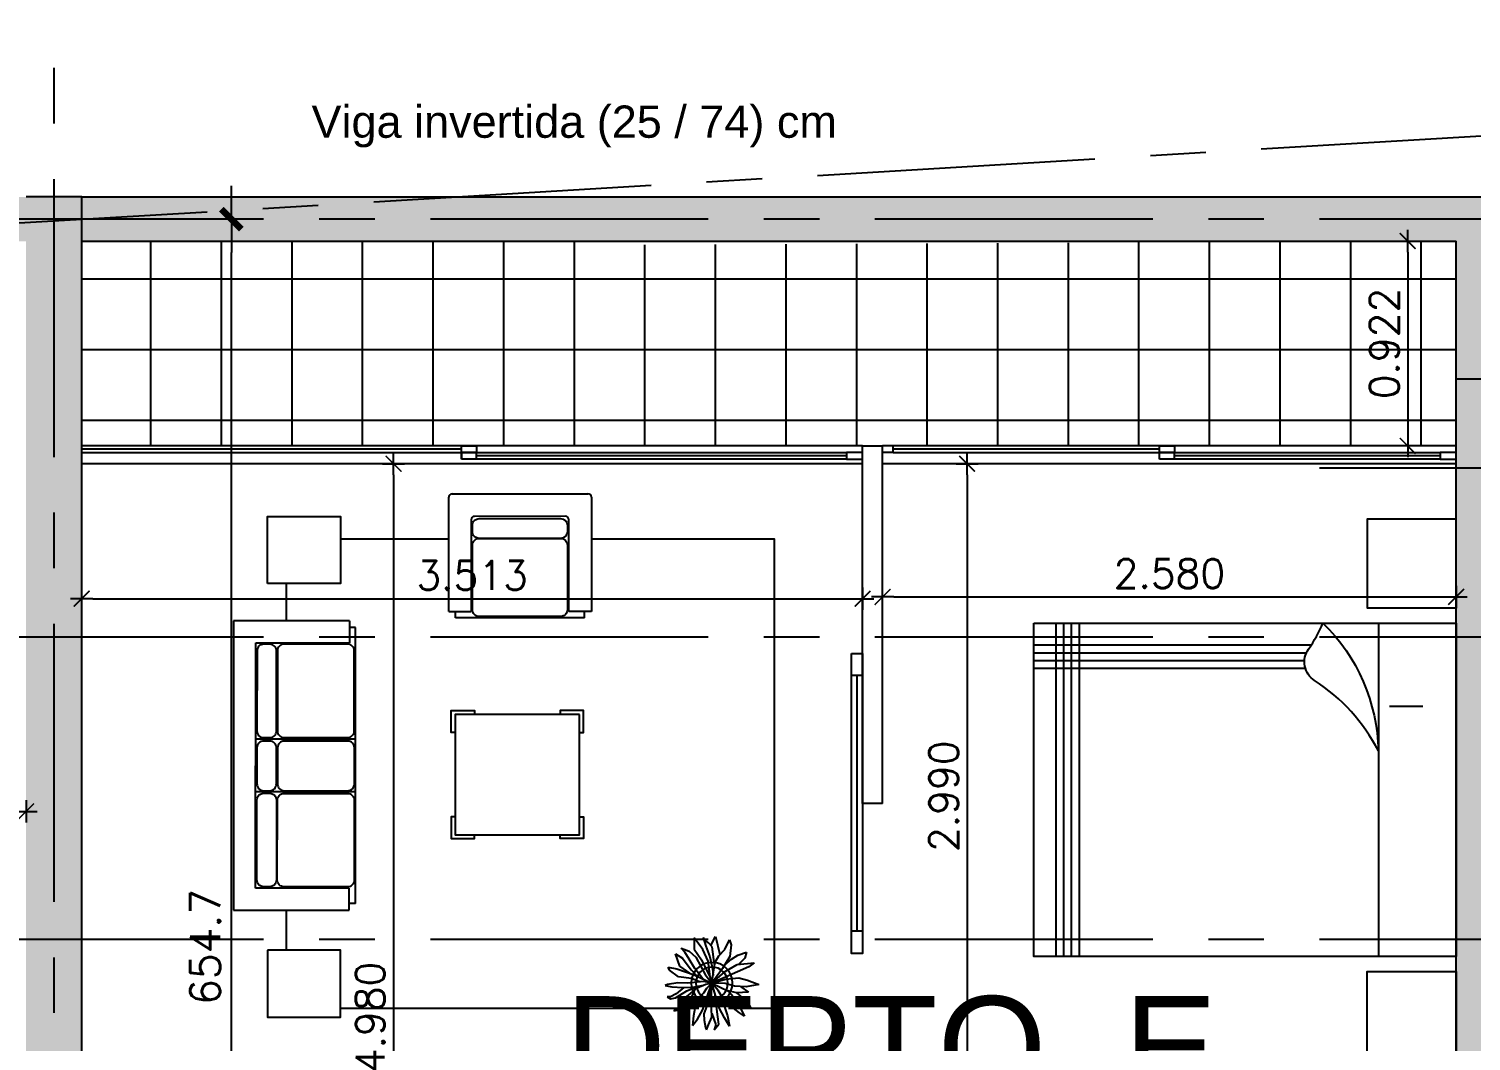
# Model space of a CAD drawing. Header units: millimetres. Extents: x 0 to 223, y -18 to 76.
# Drawn here: x 139.1 to 145.59, y 40.35 to 44.91 of the extents above; entities that cross this region are included whole.
import ezdxf

# ---------------------------------------------------------------- set-up
doc = ezdxf.new("R2010")
doc.units = ezdxf.units.MM
doc.linetypes.add('CENTER', pattern=[2, 1.25, -0.25, 0.25, -0.25])
for name, color, linetype in [('01', 1, 'Continuous'), ('04', 4, 'Continuous'), ('06', 6, 'Continuous'), ('Capa1', 8, 'Continuous'), ('COTAS', 1, 'Continuous'), ('COTAS1', 2, 'Continuous'), ('EJES', 1, 'CENTER'), ('GRIS', 9, 'Continuous'), ('MUROS_EST', 5, 'Continuous'), ('PISOS', 8, 'Continuous'), ('VIGAS_1', 2, 'Continuous')]:
    doc.layers.add(name, color=color, linetype=linetype)
doc.styles.add('Arial', font='arial.ttf')
doc.styles.add('INTERARQ', font='ROMANS.SHX')
doc.styles.add('ROMANS', font='romans.shx', dxfattribs={"height": 16.875})
doc.styles.get("Standard").update_dxf_attribs({"font": 'arial.ttf'})
doc.dimstyles.new('ESCALA_1-50', dxfattribs={"dimtxt": 0.13, "dimasz": 0.05, "dimexe": 0.18, "dimexo": 0.0625, "dimgap": 0.04, "dimtad": 1, "dimdec": 3, "dimzin": 0, "dimdsep": 46, "dimtxsty": 'INTERARQ', "dimblk": 'DIMTICK', "dimcen": 0.09, "dimse1": 1, "dimse2": 1, "dimclrd": 1, "dimclre": 1, "dimclrt": 2, "dimadec": 0, "dimazin": 0, "dimtfac": 4.5, "dimtdec": 3, "dimtofl": 0, "dimtmove": 2, "dimatfit": 3, "dimldrblk": 'DIMTICK', "dimfxl": 1, "dimtolj": 1, "dimtzin": 0, "dimarcsym": 0})
pattern_1 = [(0, (0, 0), (0, 6.985), [5.08, -1.905]), (90, (0, 0), (-6.985, 4e-16), [5.08, -1.905])]

# ---------------------------------------------------------------- blocks, each defined once
blk = doc.blocks.new('CAMA-GR')
blk.add_line((0.35, 0.75), (0.35, -0.75))
at = {"color": 9}
for p, q in [((1.695, -0.75), (1.695, 0.75)), ((1.73, -0.75), (1.73, 0.75)), ((1.765, -0.75), (1.765, 0.75)), ((1.8, -0.75), (1.8, 0.75)), ((0.6523, 0.65), (1.9, 0.65)), ((0.674, 0.615), (1.9, 0.615)), ((0.6775, 0.545), (1.9, 0.545)), ((0.6821, 0.58), (1.9, 0.58))]:
    blk.add_line(p, q, dxfattribs=at)
for points in [[(0, 1.2178), (0.4, 1.2178), (0.4, 0.8178), (0, 0.8178)], [(1.9, 0.75), (0, 0.75), (0, -0.75), (1.9, -0.75)], [(0, -1.2178), (0.4, -1.2178), (0.4, -0.8178), (0, -0.8178)]]:
    blk.add_lwpolyline(points, close=True)
blk.add_lwpolyline([(0.599, 0.75, 0.196142), (0.35, 0.175, -0.130879), (0.6366, 0.4914, 0.426673), (0.6638, 0.6332, -0.055293)], format="xyb", close=True)
blk = doc.blocks.new('kkk')
at = {"color": 8}
for p, q in [((1260.8806, 67.1649), (1260.8845, 67.1748)), ((1260.8845, 67.1748), (1260.8906, 67.1459)), ((1260.7491, 67.1294), (1260.7675, 67.0997)), ((1260.8014, 67.1121), (1260.7491, 67.1294)), ((1260.8327, 67.0683), (1260.8014, 67.1121)), ((1260.806, 67.1615), (1260.8129, 67.1245)), ((1260.8198, 67.1558), (1260.806, 67.1615)), ((1260.8129, 67.1245), (1260.8391, 67.0503)), ((1260.8483, 67.1179), (1260.8198, 67.1558)), ((1260.8545, 67.061), (1260.8483, 67.1179)), ((1260.8737, 67.1195), (1260.8806, 67.1649)), ((1260.8752, 67.0783), (1260.8737, 67.1195)), ((1260.8906, 67.1459), (1260.8937, 67.0989)), ((1260.8936, 67.0948), (1260.9206, 67.1278)), ((1260.9376, 67.1294), (1260.9083, 67.0816)), ((1260.9206, 67.1278), (1260.9337, 67.1517)), ((1260.9329, 67.1657), (1260.9422, 67.1517)), ((1260.9337, 67.1517), (1260.9329, 67.1657)), ((1260.9422, 67.1517), (1260.9376, 67.1294)), ((1260.9776, 67.1038), (1260.993, 67.1368)), ((1260.993, 67.1368), (1260.9837, 67.0857)), ((1260.6806, 67.0494), (1260.7291, 67.0503)), ((1260.7306, 67.0132), (1260.6806, 67.0494)), ((1260.7244, 67.1063), (1260.7383, 67.0717)), ((1260.7414, 67.0907), (1260.7244, 67.1063)), ((1260.7291, 67.0503), (1260.7752, 67.0189)), ((1260.7383, 67.0717), (1260.7637, 67.0428)), ((1260.7714, 67.0717), (1260.7414, 67.0907)), ((1260.7675, 67.0997), (1260.8175, 67.0626)), ((1260.8121, 67.047), (1260.7714, 67.0717)), ((1260.8563, 67.013), (1260.8121, 67.047)), ((1260.8175, 67.0626), (1260.8437, 67.0387)), ((1260.8391, 67.0503), (1260.8744, 66.974)), ((1260.8696, 67.0272), (1260.8545, 67.061)), ((1260.8676, 67.0082), (1260.8752, 67.0783)), ((1260.8799, 67.0008), (1260.8999, 67.0478)), ((1260.8922, 67.0544), (1260.8838, 67.01)), ((1260.9083, 67.0816), (1260.888, 67.0333)), ((1260.8937, 67.0989), (1260.8922, 67.0544)), ((1260.8999, 67.0478), (1260.9437, 67.0659)), ((1260.9053, 67.0503), (1260.9468, 67.0997)), ((1260.9468, 67.0997), (1260.9376, 67.0626)), ((1260.9522, 67.0511), (1260.9399, 67.0354)), ((1260.9437, 67.0659), (1260.9776, 67.1038)), ((1260.9837, 67.0857), (1260.9522, 67.0511)), ((1260.9676, 67.0445), (1261.0145, 67.0527)), ((1261.0145, 67.0527), (1261.0561, 67.0577)), ((1261.0561, 67.0577), (1261.0284, 67.0354)), ((1260.6791, 67.0115), (1260.7168, 67.0008)), ((1260.689, 67.0057), (1260.6791, 67.0115)), ((1260.7021, 66.9884), (1260.689, 67.0057)), ((1260.7191, 66.9736), (1260.7021, 66.9884)), ((1260.7168, 67.0008), (1260.7614, 66.9835)), ((1260.7806, 66.9901), (1260.7306, 67.0132)), ((1260.7614, 66.9835), (1260.8137, 66.972)), ((1260.7637, 67.0428), (1260.8037, 67.0214)), ((1260.7752, 67.0189), (1260.8563, 66.9787)), ((1260.8475, 66.981), (1260.7806, 66.9901)), ((1260.8037, 67.0214), (1260.8383, 67.0024)), ((1260.8383, 67.0024), (1260.8744, 66.974)), ((1260.8744, 66.974), (1260.8676, 67.0082)), ((1260.8744, 66.974), (1260.8799, 67.0008)), ((1260.9414, 66.9967), (1260.8744, 66.974)), ((1260.8744, 66.974), (1260.9722, 66.9959)), ((1260.8968, 66.9959), (1260.8744, 66.974)), ((1260.916, 67.0091), (1260.8968, 66.9959)), ((1260.9399, 67.0354), (1260.916, 67.0091)), ((1260.9299, 67.0244), (1260.9676, 67.0445)), ((1260.9645, 67.0049), (1260.9414, 66.9967)), ((1260.9907, 67.014), (1260.9645, 67.0049)), ((1260.9722, 66.9959), (1261.006, 67.0082)), ((1261.0284, 67.0354), (1260.9907, 67.014)), ((1261.006, 67.0082), (1261.033, 67.0066)), ((1261.0537, 66.9884), (1261.0207, 66.9744)), ((1261.033, 67.0066), (1261.0645, 67.0016)), ((1261.0745, 66.9967), (1261.0537, 66.9884)), ((1261.0645, 67.0016), (1261.0745, 66.9967)), ((1260.714, 66.9781), (1260.6752, 66.9588)), ((1260.6752, 66.9588), (1260.7514, 66.9406)), ((1260.7945, 66.9629), (1260.7191, 66.9736)), ((1260.7583, 66.9447), (1260.7306, 66.9192)), ((1260.7845, 66.9604), (1260.7583, 66.9447)), ((1260.7606, 66.8978), (1260.8121, 66.9291)), ((1260.8283, 66.967), (1260.7845, 66.9604)), ((1260.8121, 66.9291), (1260.8744, 66.974)), ((1260.8137, 66.972), (1260.8416, 66.9688)), ((1260.8744, 66.974), (1260.8245, 66.9175)), ((1260.8268, 66.864), (1260.8744, 66.974)), ((1260.8744, 66.974), (1260.8283, 66.967)), ((1260.8744, 66.974), (1260.8475, 66.981)), ((1260.8744, 66.974), (1260.8575, 66.9159)), ((1260.9353, 66.9761), (1260.8744, 66.974)), ((1260.9807, 66.9423), (1260.8744, 66.974)), ((1260.9068, 66.9472), (1260.8744, 66.974)), ((1260.8744, 66.974), (1260.9091, 66.9027)), ((1260.8768, 66.9175), (1260.8744, 66.974)), ((1260.9391, 66.9266), (1260.9068, 66.9472)), ((1261.0091, 66.9497), (1260.9148, 66.962)), ((1260.9171, 66.9406), (1260.9768, 66.92)), ((1260.983, 66.9752), (1260.9353, 66.9761)), ((1260.9714, 66.8945), (1260.9391, 66.9266)), ((1261.023, 66.9208), (1260.9807, 66.9423)), ((1261.0207, 66.9744), (1260.983, 66.9752)), ((1261.0045, 66.9748), (1261.053, 66.9579)), ((1261.0507, 66.9439), (1261.0091, 66.9497)), ((1261.0745, 66.9637), (1261.0507, 66.9439)), ((1261.053, 66.9579), (1261.0745, 66.9637)), ((1260.7306, 66.9192), (1260.689, 66.8986)), ((1260.689, 66.8986), (1260.7106, 66.892)), ((1260.7106, 66.892), (1260.7606, 66.8978)), ((1260.7545, 66.8623), (1260.7421, 66.8252)), ((1260.7714, 66.8903), (1260.7545, 66.8623)), ((1260.7971, 66.9199), (1260.7714, 66.8903)), ((1260.7952, 66.8664), (1260.7875, 66.7931)), ((1260.8245, 66.9175), (1260.7952, 66.8664)), ((1260.8045, 66.8153), (1260.8268, 66.864)), ((1260.8575, 66.9159), (1260.8522, 66.859)), ((1260.8883, 66.8771), (1260.8768, 66.9175)), ((1260.8899, 66.8269), (1260.8883, 66.8771)), ((1260.9168, 66.8681), (1260.9076, 66.9043)), ((1260.9091, 66.9027), (1260.9453, 66.8722)), ((1260.9129, 66.817), (1260.916, 66.8681)), ((1260.916, 66.8681), (1260.956, 66.8203)), ((1260.9453, 66.8722), (1260.9776, 66.8549)), ((1260.9714, 66.8277), (1260.9545, 66.8673)), ((1261.0022, 66.8565), (1260.9714, 66.8945)), ((1260.9768, 66.92), (1261.0153, 66.9068)), ((1261.0153, 66.9068), (1261.0591, 66.8986)), ((1261.0591, 66.8986), (1261.023, 66.9208)), ((1260.7421, 66.8252), (1260.7675, 66.8326)), ((1260.7675, 66.8326), (1260.7937, 66.859)), ((1260.7875, 66.7931), (1260.8045, 66.8153)), ((1260.8522, 66.859), (1260.8614, 66.8211)), ((1260.8614, 66.8211), (1260.8799, 66.7733)), ((1260.8799, 66.7733), (1260.8899, 66.8269)), ((1260.8899, 66.85), (1260.9129, 66.817)), ((1260.956, 66.8203), (1260.9814, 66.8071)), ((1260.9814, 66.8071), (1260.9714, 66.8277)), ((1260.9776, 66.8549), (1261.016, 66.8351)), ((1261.016, 66.8351), (1261.0022, 66.8565))]:
    blk.add_line(p, q, dxfattribs=at)
for radius in [0.0887, 0.0687]:
    blk.add_circle((1260.8744, 66.974), radius, dxfattribs=at)
blk = doc.blocks.new('TICK1')
at = {"color": 2}
for points in [[(0, 0), (-1, 0)], [(0, 0), (1, 0)]]:
    blk.add_lwpolyline(points, dxfattribs=at)
at = {"color": 2, "const_width": 0.2}
blk.add_lwpolyline([(-0.3, -0.3), (0.3, 0.3)], dxfattribs=at)
blk = doc.blocks.new('DIMTICK')
at = {"color": 1}
for p, q in [((-1, 0), (1, 0)), ((0, 1), (0, -1))]:
    blk.add_line(p, q, dxfattribs=at)
at = {"color": 3, "const_width": 0.141}
blk.add_lwpolyline([(0.71, 0.71), (-0.71, -0.71)], dxfattribs=at)
blk = doc.blocks.new('*D257')
at = {"layer": '01', "color": 1, "lineweight": -2, "transparency": 16777216}
blk.add_line((145.3021, 43.9019), (145.3021, 43.0804), dxfattribs=at)
at = {"layer": 'Defpoints', "color": 0, "transparency": 16777216}
for p in [(145.52, 43.9519), (145.3021, 43.0304), (145.52, 43.0304)]:
    blk.add_point(p, dxfattribs=at)
at = {"layer": '01', "color": 1, "lineweight": -2, "transparency": 16777216, "xscale": 0.05, "yscale": 0.05, "zscale": 0.05}
for p, rotation in [((145.3021, 43.9519), 90), ((145.3021, 43.0304), 270)]:
    blk.add_blockref('DIMTICK', p, dxfattribs=dict(at, rotation=rotation))
at = {"layer": '01', "color": 2, "transparency": 16777216, "insert": (145.1971, 43.4911), "char_height": 0.13, "attachment_point": 5, "rotation": 90, "style": 'INTERARQ'}
blk.add_mtext('\\A1;0.922', dxfattribs=at)
blk = doc.blocks.new('*D236')
at = {"layer": '01', "color": 1, "lineweight": -2, "transparency": 16777216}
blk.add_line((136.1944, 41.387), (139.0369, 41.387), dxfattribs=at)
at = {"layer": 'Defpoints', "color": 0, "transparency": 16777216}
for p in [(139.0869, 41.387), (136.1444, 41.1459), (139.0869, 41.1459)]:
    blk.add_point(p, dxfattribs=at)
at = {"layer": '01', "color": 1, "lineweight": -2, "transparency": 16777216, "xscale": 0.05, "yscale": 0.05, "zscale": 0.05, "rotation": 180}
blk.add_blockref('DIMTICK', (136.1444, 41.387), dxfattribs=at)
at = {"layer": '01', "color": 1, "lineweight": -2, "transparency": 16777216, "xscale": 0.05, "yscale": 0.05, "zscale": 0.05}
blk.add_blockref('DIMTICK', (139.0869, 41.387), dxfattribs=at)
at = {"layer": '01', "color": 2, "transparency": 16777216, "insert": (137.6156, 41.492), "char_height": 0.13, "attachment_point": 5, "style": 'INTERARQ'}
blk.add_mtext('\\A1;2.943', dxfattribs=at)
blk = doc.blocks.new('*D300')
at = {"layer": '01', "color": 1, "lineweight": -2, "transparency": 16777216}
blk.add_line((139.3869, 42.3432), (142.8, 42.3432), dxfattribs=at)
at = {"layer": 'Defpoints', "color": 0, "transparency": 16777216}
for p in [(139.3369, 42.9505), (142.85, 42.9504), (142.85, 42.3432)]:
    blk.add_point(p, dxfattribs=at)
at = {"layer": '01', "color": 1, "lineweight": -2, "transparency": 16777216, "xscale": 0.05, "yscale": 0.05, "zscale": 0.05, "rotation": 180}
blk.add_blockref('DIMTICK', (139.3369, 42.3432), dxfattribs=at)
at = {"layer": '01', "color": 1, "lineweight": -2, "transparency": 16777216, "xscale": 0.05, "yscale": 0.05, "zscale": 0.05}
blk.add_blockref('DIMTICK', (142.85, 42.3432), dxfattribs=at)
at = {"layer": '01', "color": 2, "transparency": 16777216, "insert": (141.0935, 42.4482), "char_height": 0.13, "attachment_point": 5, "style": 'INTERARQ'}
blk.add_mtext('\\A1;3.513', dxfattribs=at)
blk = doc.blocks.new('*D237')
at = {"layer": '01', "color": 1, "lineweight": -2, "transparency": 16777216}
blk.add_line((142.99, 42.3514), (145.47, 42.3514), dxfattribs=at)
at = {"layer": 'Defpoints', "color": 0, "transparency": 16777216}
for p in [(142.94, 42.5094), (145.52, 42.5094), (145.52, 42.3514)]:
    blk.add_point(p, dxfattribs=at)
at = {"layer": '01', "color": 1, "lineweight": -2, "transparency": 16777216, "xscale": 0.05, "yscale": 0.05, "zscale": 0.05, "rotation": 180}
blk.add_blockref('DIMTICK', (142.94, 42.3514), dxfattribs=at)
at = {"layer": '01', "color": 1, "lineweight": -2, "transparency": 16777216, "xscale": 0.05, "yscale": 0.05, "zscale": 0.05}
blk.add_blockref('DIMTICK', (145.52, 42.3514), dxfattribs=at)
at = {"layer": '01', "color": 2, "transparency": 16777216, "insert": (144.23, 42.4564), "char_height": 0.13, "attachment_point": 5, "style": 'INTERARQ'}
blk.add_mtext('\\A1;2.580', dxfattribs=at)
blk = doc.blocks.new('*D301')
at = {"layer": '01', "color": 1, "lineweight": -2, "transparency": 16777216}
blk.add_line((143.3201, 42.9005), (143.3201, 40.0104), dxfattribs=at)
at = {"layer": 'Defpoints', "color": 0, "transparency": 16777216}
for p in [(142.94, 42.9505), (142.94, 39.9604), (143.3201, 39.9604)]:
    blk.add_point(p, dxfattribs=at)
at = {"layer": '01', "color": 1, "lineweight": -2, "transparency": 16777216, "xscale": 0.05, "yscale": 0.05, "zscale": 0.05}
for p, rotation in [((143.3201, 42.9505), 90), ((143.3201, 39.9604), 270)]:
    blk.add_blockref('DIMTICK', p, dxfattribs=dict(at, rotation=rotation))
at = {"layer": '01', "color": 2, "transparency": 16777216, "insert": (143.2151, 41.4554), "char_height": 0.13, "attachment_point": 5, "rotation": 90, "style": 'INTERARQ'}
blk.add_mtext('\\A1;2.990', dxfattribs=at)
blk = doc.blocks.new('*D238')
at = {"layer": '01', "color": 1, "lineweight": -2, "transparency": 16777216}
blk.add_line((140.7397, 42.9004), (140.7397, 38.0204), dxfattribs=at)
at = {"layer": 'Defpoints', "color": 0, "transparency": 16777216}
for p in [(140.8875, 42.9504), (140.7397, 37.9704), (140.8895, 37.9704)]:
    blk.add_point(p, dxfattribs=at)
at = {"layer": '01', "color": 1, "lineweight": -2, "transparency": 16777216, "xscale": 0.05, "yscale": 0.05, "zscale": 0.05}
for p, rotation in [((140.7397, 42.9504), 90), ((140.7397, 37.9704), 270)]:
    blk.add_blockref('DIMTICK', p, dxfattribs=dict(at, rotation=rotation))
at = {"layer": '01', "color": 2, "transparency": 16777216, "insert": (140.6347, 40.4604), "char_height": 0.13, "attachment_point": 5, "rotation": 90, "style": 'INTERARQ'}
blk.add_mtext('\\A1;4.980', dxfattribs=at)

msp = doc.modelspace()

# ---------------------------------------------------------------- hatches: boundary and pattern name
at = {"layer": 'MUROS_EST', "transparency": 33554687}
h = msp.add_hatch(dxfattribs=at)
h.set_pattern_fill('ANGLE', color=256)
h.set_pattern_definition(pattern_1)
h.paths.add_polyline_path([(141.2093, 35.5255), (140.42, 35.5255), (140.42, 35.4005), (141.2093, 35.4005)])
h.paths.add_polyline_path([(140.0619, 35.4005), (139.9619, 35.4005), (139.9619, 35.2755), (140.0619, 35.2755)])
h.paths.add_polyline_path([(140.0619, 36.549), (139.9619, 36.549), (139.9619, 35.4005), (140.0619, 35.4005)])
h.paths.add_polyline_path([(141.2093, 35.5255), (141.2093, 35.4005), (145.77, 35.4005), (145.77, 36.3348), (145.62, 36.3348), (145.52, 36.3348), (145.52, 35.5255), (143.488, 35.5255)])
h.paths.add_polyline_path([(145.77, 35.4005), (141.2093, 35.4005), (141.2093, 35.2755), (145.77, 35.2755)])
h.paths.add_polyline_path([(145.77, 36.5905), (145.635, 36.5905), (145.635, 36.5905), (145.605, 36.5905), (145.52, 36.5905), (145.52, 36.3348), (145.62, 36.3348), (145.77, 36.3348)])
h.paths.add_polyline_path([(145.62, 40.8103), (145.52, 40.8103), (145.52, 39.2405), (145.605, 39.2405), (145.605, 39.2405), (145.62, 39.2405)])
h.paths.add_polyline_path([(145.77, 40.8103), (145.62, 40.8103), (145.62, 39.2405), (145.77, 39.2405)])
h.paths.add_polyline_path([(145.62, 42.1705), (145.52, 42.1705), (145.52, 40.8103), (145.62, 40.8103)])
h.paths.add_polyline_path([(145.77, 42.1705), (145.62, 42.1705), (145.62, 40.8103), (145.77, 40.8103)])
h.paths.add_polyline_path([(145.62, 42.9304), (145.52, 42.9304), (145.52, 42.1705), (145.62, 42.1705)])
h.paths.add_polyline_path([(145.77, 42.9304), (145.62, 42.9304), (145.62, 42.1705), (145.77, 42.1705)])
h.paths.add_polyline_path([(145.62, 43.3304), (145.52, 43.3304), (145.52, 42.9304), (145.62, 42.9304)])
h.paths.add_polyline_path([(145.77, 43.3304), (145.62, 43.3304), (145.62, 42.9304), (145.77, 42.9304)])
h.paths.add_polyline_path([(139.2119, 44.0428), (139.0869, 44.0354), (139.0869, 42.1705), (139.2119, 42.1705)])
h.paths.add_polyline_path([(139.3369, 44.0502), (139.2119, 44.0428), (139.2119, 42.1705), (139.3369, 42.1705)])
h.paths.add_polyline_path([(139.2119, 42.1705), (139.0869, 42.1705), (139.0869, 40.8103), (139.2119, 40.8103)])
h.paths.add_polyline_path([(139.3369, 42.1705), (139.2119, 42.1705), (139.2119, 40.8103), (139.3369, 40.8103)])
h.paths.add_polyline_path([(139.2119, 40.8103), (139.0869, 40.8103), (139.0869, 37.476), (138.8004, 36.8915), (138.8902, 36.8475), (139.2119, 37.5038)])
h.paths.add_polyline_path([(139.2119, 44.1504), (139.0869, 44.1504), (139.0869, 44.0504), (139.2119, 44.0504)])
h.paths.add_polyline_path([(139.3369, 44.1504), (139.2119, 44.1504), (139.2119, 44.0504), (139.3369, 44.0504)])
h.paths.add_polyline_path([(139.3369, 37.7588), (139.2119, 37.5038), (139.3233, 37.5038), (139.3369, 37.5316)])
h.paths.add_polyline_path([(134.5444, 44.1504), (133.1119, 44.1504), (133.1119, 44.0504), (134.5444, 44.0504)])
h.paths.add_polyline_path([(134.5444, 44.0504), (133.1119, 44.0504), (133.1119, 43.2359), (133.3619, 43.2359), (133.3619, 43.2768), (133.3619, 43.7268), (133.3619, 43.9504), (134.5444, 43.9504)])
h.paths.add_polyline_path([(133.3619, 43.2359), (133.1119, 43.2359), (133.1119, 42.1705), (133.3619, 42.1705)])
h.paths.add_polyline_path([(130.1532, 40.4005), (130.1532, 40.6865), (129.9507, 40.6865), (129.9507, 40.4005)], flags=9)
h.paths.add_polyline_path([(130.2456, 39.0206), (130.2456, 39.3003), (130.0431, 39.3003), (130.0431, 39.0206)], flags=9)
h.paths.add_polyline_path([(130.2456, 39.7174), (130.2456, 40.0034), (130.0431, 40.0034), (130.0431, 39.7174)], flags=9)
h.paths.add_polyline_path([(130.2456, 36.4828), (130.2456, 36.8781), (130.0431, 36.8781), (130.0431, 36.4828)], flags=9)
h.paths.add_polyline_path([(130.2456, 37.3756), (130.2456, 37.6553), (130.0431, 37.6553), (130.0431, 37.3756)], flags=9)
h.paths.add_polyline_path([(130.2456, 38.1527), (130.2456, 38.5481), (130.0431, 38.5481), (130.0431, 38.1527)], flags=9)
h.paths.add_polyline_path([(130.2456, 35.6474), (130.2456, 35.9335), (130.0431, 35.9335), (130.0431, 35.6474)], flags=9)
h = msp.add_hatch(dxfattribs=at)
h.set_pattern_fill('ANGLE', color=256)
h.set_pattern_definition(pattern_1)
h.paths.add_polyline_path([(133.3619, 43.9504), (134.5444, 43.9504), (134.5444, 44.0504), (133.1119, 44.0504), (133.1119, 43.2359), (133.3619, 43.2359), (133.3619, 43.2768), (133.3619, 43.7268)])
h.paths.add_polyline_path([(134.5444, 44.1504), (133.1119, 44.1504), (133.1119, 44.0504), (134.5444, 44.0504)])
h.paths.add_polyline_path([(133.3619, 43.2359), (133.1119, 43.2359), (133.1119, 42.1705), (133.3619, 42.1705)])
h.paths.add_polyline_path([(133.1119, 40.2504), (133.1119, 40.8103), (133.3619, 40.8103), (133.3619, 40.2504)])
h.paths.add_polyline_path([(139.2119, 44.0428), (139.0869, 44.0354), (139.0869, 42.1705), (139.2119, 42.1705)])
h.paths.add_polyline_path([(139.3369, 44.0502), (139.2119, 44.0428), (139.2119, 42.1705), (139.3369, 42.1705)])
h.paths.add_polyline_path([(139.3369, 44.1504), (139.2119, 44.1504), (139.2119, 44.0504), (139.3369, 44.0504)])
h.paths.add_polyline_path([(139.2119, 44.1504), (139.0869, 44.1504), (139.0869, 44.0504), (139.2119, 44.0504)])
h.paths.add_polyline_path([(139.3369, 42.1705), (139.2119, 42.1705), (139.2119, 40.8103), (139.3369, 40.8103)])
h.paths.add_polyline_path([(139.2119, 42.1705), (139.0869, 42.1705), (139.0869, 40.8103), (139.2119, 40.8103)])
h.paths.add_polyline_path([(145.77, 35.4005), (141.2093, 35.4005), (141.2093, 35.2755), (145.77, 35.2755)])
h.paths.add_polyline_path([(141.2093, 35.4005), (140.42, 35.4005), (140.42, 35.0805), (140.52, 35.0805), (140.52, 35.2755), (141.2093, 35.2755)])
h.paths.add_polyline_path([(140.42, 35.4005), (140.0619, 35.4005), (140.0619, 35.2755), (140.32, 35.2755), (140.32, 35.0805), (140.42, 35.0805)])
h.paths.add_polyline_path([(140.0619, 35.4005), (139.9619, 35.4005), (139.9619, 35.2755), (140.0619, 35.2755)])
h.paths.add_polyline_path([(140.0619, 36.549), (139.9619, 36.549), (139.9619, 35.4005), (140.0619, 35.4005)])
h.paths.add_polyline_path([(140.1619, 36.549), (140.0619, 36.549), (140.0619, 35.4005), (140.42, 35.4005), (140.42, 35.5255), (140.1619, 35.5255)])
h.paths.add_polyline_path([(141.2093, 35.5255), (140.42, 35.5255), (140.42, 35.4005), (141.2093, 35.4005)])
h.paths.add_polyline_path([(145.77, 36.3348), (145.62, 36.3348), (145.52, 36.3348), (145.52, 35.5255), (143.488, 35.5255), (141.2093, 35.5255), (141.2093, 35.4005), (145.77, 35.4005)])
h.paths.add_polyline_path([(145.77, 36.5905), (145.635, 36.5905), (145.635, 36.5905), (145.605, 36.5905), (145.52, 36.5905), (145.52, 36.3348), (145.62, 36.3348), (145.77, 36.3348)])
h.paths.add_polyline_path([(142.1969, 31.6305), (140.42, 31.6305), (140.42, 31.5305), (142.0969, 31.5305), (142.0969, 30.9722), (142.1969, 30.9722)])
h.paths.add_polyline_path([(142.1969, 31.7305), (140.42, 31.7305), (140.42, 31.6305), (142.1969, 31.6305)])
h.paths.add_polyline_path([(140.42, 31.6305), (140.0619, 31.6305), (140.0619, 31.5305), (140.42, 31.5305)])
h.paths.add_polyline_path([(140.42, 31.7305), (140.0619, 31.7305), (140.0619, 31.6305), (140.42, 31.6305)])
h.paths.add_polyline_path([(140.0619, 31.7305), (139.9619, 31.7305), (139.9619, 31.6305), (140.0619, 31.6305)])
h.paths.add_polyline_path([(140.0619, 31.6305), (139.9619, 31.6305), (139.9619, 31.5305), (140.0619, 31.5305)])
h.paths.add_polyline_path([(142.2969, 31.6305), (142.1969, 31.6305), (142.1969, 30.9722), (142.2969, 30.9722)])
h.paths.add_polyline_path([(142.2969, 31.7305), (142.1969, 31.7305), (142.1969, 31.6305), (142.2969, 31.6305)])
h.paths.add_polyline_path([(142.1969, 30.9722), (142.0969, 30.9722), (142.0969, 29.8805), (142.1969, 29.8805)])
h.paths.add_polyline_path([(142.2969, 30.9722), (142.1969, 30.9722), (142.1969, 29.8805), (142.2969, 29.8805)])
h.paths.add_polyline_path([(145.72, 25.1305), (145.32, 25.1305), (145.32, 25.0305), (145.52, 25.0305), (145.52, 24.6805), (145.72, 24.6805)])
h.paths.add_polyline_path([(145.72, 25.2305), (145.42, 25.2305), (145.32, 25.2305), (145.32, 25.1305), (145.72, 25.1305)])
h.paths.add_polyline_path([(145.32, 25.2305), (142.1969, 25.2305), (142.1969, 25.1305), (145.32, 25.1305)])
h.paths.add_polyline_path([(145.32, 25.1305), (142.1969, 25.1305), (142.1969, 25.0305), (145.32, 25.0305)])
h.paths.add_polyline_path([(142.1969, 25.1305), (140.7676, 25.1305), (140.7676, 25.0305), (142.1969, 25.0305)])
h.paths.add_polyline_path([(142.1969, 25.2305), (140.7676, 25.2305), (140.7676, 25.1305), (142.1969, 25.1305)])
h.paths.add_polyline_path([(140.7676, 25.2305), (140.42, 25.2305), (140.42, 25.1305), (140.7676, 25.1305)])
h.paths.add_polyline_path([(140.7676, 25.1305), (140.42, 25.1305), (140.42, 25.0305), (140.7676, 25.0305)])
h.paths.add_polyline_path([(140.42, 25.1305), (140.0619, 25.1305), (140.0619, 24.6805), (140.1619, 24.6805), (140.1619, 25.0305), (140.42, 25.0305)])
h.paths.add_polyline_path([(140.42, 25.2305), (140.0619, 25.2305), (140.0619, 25.1305), (140.42, 25.1305)])
h.paths.add_polyline_path([(140.0619, 25.2305), (139.9619, 25.2305), (139.9619, 25.1305), (140.0619, 25.1305)])
h.paths.add_polyline_path([(140.0619, 25.1305), (139.9619, 25.1305), (139.9619, 24.6805), (140.0619, 24.6805)])
h.paths.add_polyline_path([(140.0619, 24.6805), (139.9619, 24.6805), (139.9619, 24.3305), (140.0619, 24.3305)])
h.paths.add_polyline_path([(140.1619, 24.6805), (140.0619, 24.6805), (140.0619, 24.3305), (140.1619, 24.3305)])
h = msp.add_hatch(dxfattribs=at)
h.set_pattern_fill('ANGLE', color=256)
h.set_pattern_definition(pattern_1)
h.paths.add_polyline_path([(145.62, 42.1705), (145.52, 42.1705), (145.52, 40.8103), (145.62, 40.8103)])
h.paths.add_polyline_path([(145.77, 42.1705), (145.62, 42.1705), (145.62, 40.8103), (145.77, 40.8103)])
h.paths.add_polyline_path([(145.62, 40.8103), (145.52, 40.8103), (145.52, 39.2405), (145.605, 39.2405), (145.605, 39.2405), (145.62, 39.2405)])
h.paths.add_polyline_path([(145.77, 40.8103), (145.62, 40.8103), (145.62, 39.2405), (145.77, 39.2405)])
h.paths.add_polyline_path([(145.77, 42.9304), (145.62, 42.9304), (145.62, 42.1705), (145.77, 42.1705)])
h.paths.add_polyline_path([(145.77, 43.3304), (145.62, 43.3304), (145.62, 42.9304), (145.77, 42.9304)])
h.paths.add_polyline_path([(145.62, 43.3304), (145.52, 43.3304), (145.52, 42.9304), (145.62, 42.9304)])
h.paths.add_polyline_path([(145.62, 42.9304), (145.52, 42.9304), (145.52, 42.1705), (145.62, 42.1705)])
h.paths.add_polyline_path([(139.2119, 40.8103), (139.0869, 40.8103), (139.0869, 37.476), (138.8004, 36.8915), (138.8902, 36.8475), (139.2119, 37.5038)])
h = msp.add_hatch(color=256, dxfattribs=at)
h.dxf.hatch_style = 1
h.paths.add_polyline_path([(139.3369, 40.8103), (139.2119, 40.8103), (139.2119, 37.5038), (139.3369, 37.7588)])
h.paths.add_polyline_path([(139.3233, 37.5038), (139.2119, 37.5038), (139.2119, 37.2766)])
h.paths.add_polyline_path([(139.2119, 37.2766), (139.2119, 37.5038), (138.8902, 36.8475), (138.98, 36.8035)])
at = {"layer": 'PISOS'}
h = msp.add_hatch(dxfattribs=at)
h.set_pattern_fill('ANSI37', color=256, scale=0.1, angle=45, style=0)
h.set_pattern_definition([(90, (-716.64943, 1114.07416), (-0.3175, 1e-16), []), (180, (-716.64943, 1114.07416), (-1e-16, -0.3175), [])])
h.paths.add_polyline_path([(139.3369, 43.0305), (140.0103, 43.0305), (140.0103, 43.9004), (140.0103, 43.9519), (139.3369, 43.9519)])
h.paths.add_polyline_path([(140.0103, 43.9519), (140.0103, 43.9004), (140.0103, 43.0305), (141.5968, 43.0305), (141.5968, 43.9519), (140.9956, 43.9519)])
h.paths.add_polyline_path([(141.5968, 43.9519), (141.5968, 43.0305), (142.85, 43.0305), (142.9875, 43.0305), (145.52, 43.0304), (145.52, 43.3304), (145.52, 44.0504)])
h.paths.add_polyline_path([(141.5968, 43.9339), (141.5968, 43.9519), (145.52, 44.0504), (145.52, 43.9519)], flags=17)
at = {"layer": 'VIGAS_1', "transparency": 33554687}
h = msp.add_hatch(dxfattribs=at)
h.set_pattern_fill('ANGLE', color=5)
h.set_pattern_definition(pattern_1)
h.paths.add_polyline_path([(133.3619, 43.7268), (133.3619, 43.9504), (134.5444, 43.9504), (134.5444, 44.0504), (133.1119, 44.0504), (133.1119, 43.2359), (133.3619, 43.2359), (133.3619, 43.2768)])
h.paths.add_polyline_path([(134.5444, 44.1504), (133.1119, 44.1504), (133.1119, 44.0504), (134.5444, 44.0504)])
h.paths.add_polyline_path([(133.3619, 43.2359), (133.1119, 43.2359), (133.1119, 42.1705), (133.3619, 42.1705)])
h.paths.add_polyline_path([(133.1119, 40.2504), (133.1119, 40.8103), (133.3619, 40.8103), (133.3619, 40.2504)])
h.paths.add_polyline_path([(139.2119, 44.1504), (139.0869, 44.1504), (139.0869, 44.0504), (139.2119, 44.0504)])
h.paths.add_polyline_path([(139.3369, 44.1504), (139.2119, 44.1504), (139.2119, 44.0504), (139.3369, 44.0504)])
h.paths.add_polyline_path([(139.3369, 44.0502), (139.2119, 44.0428), (139.2119, 42.1705), (139.3369, 42.1705)])
h.paths.add_polyline_path([(139.2119, 44.0428), (139.0869, 44.0354), (139.0869, 42.1705), (139.2119, 42.1705)])
h.paths.add_polyline_path([(139.3369, 42.1705), (139.2119, 42.1705), (139.2119, 40.8103), (139.3369, 40.8103)])
h.paths.add_polyline_path([(139.2119, 42.1705), (139.0869, 42.1705), (139.0869, 40.8103), (139.2119, 40.8103)])
h.paths.add_polyline_path([(139.2119, 40.8103), (139.0869, 40.8103), (139.0869, 37.476), (138.8004, 36.8915), (138.8902, 36.8475), (139.2119, 37.5038)])
h.paths.add_polyline_path([(139.3369, 37.7588), (139.2119, 37.5038), (139.3233, 37.5038), (139.3369, 37.5316)])
h.paths.add_polyline_path([(145.77, 40.8103), (145.62, 40.8103), (145.62, 39.2405), (145.77, 39.2405)])
h.paths.add_polyline_path([(145.62, 40.8103), (145.52, 40.8103), (145.52, 39.2405), (145.605, 39.2405), (145.605, 39.2405), (145.62, 39.2405)])
h.paths.add_polyline_path([(145.62, 42.1705), (145.52, 42.1705), (145.52, 40.8103), (145.62, 40.8103)])
h.paths.add_polyline_path([(145.77, 42.1705), (145.62, 42.1705), (145.62, 40.8103), (145.77, 40.8103)])
h.paths.add_polyline_path([(145.77, 42.9304), (145.62, 42.9304), (145.62, 42.1705), (145.77, 42.1705)])
h.paths.add_polyline_path([(145.62, 42.9304), (145.52, 42.9304), (145.52, 42.1705), (145.62, 42.1705)])
h.paths.add_polyline_path([(145.62, 43.3304), (145.52, 43.3304), (145.52, 42.9304), (145.62, 42.9304)])
h.paths.add_polyline_path([(145.77, 43.3304), (145.62, 43.3304), (145.62, 42.9304), (145.77, 42.9304)])
h.paths.add_polyline_path([(145.77, 36.3348), (145.62, 36.3348), (145.52, 36.3348), (145.52, 35.5255), (143.488, 35.5255), (141.2093, 35.5255), (141.2093, 35.4005), (145.77, 35.4005)])
h.paths.add_polyline_path([(145.77, 36.5905), (145.635, 36.5905), (145.635, 36.5905), (145.605, 36.5905), (145.52, 36.5905), (145.52, 36.3348), (145.62, 36.3348), (145.77, 36.3348)])
h.paths.add_polyline_path([(145.77, 35.4005), (141.2093, 35.4005), (141.2093, 35.2755), (145.77, 35.2755)])
h.paths.add_polyline_path([(141.2093, 35.5255), (140.42, 35.5255), (140.42, 35.4005), (141.2093, 35.4005)])
h.paths.add_polyline_path([(141.2093, 35.4005), (140.42, 35.4005), (140.42, 35.0805), (140.52, 35.0805), (140.52, 35.2755), (141.2093, 35.2755)])
h.paths.add_polyline_path([(140.42, 35.4005), (140.0619, 35.4005), (140.0619, 35.2755), (140.32, 35.2755), (140.32, 35.0805), (140.42, 35.0805)])
h.paths.add_polyline_path([(140.42, 35.5255), (140.1619, 35.5255), (140.1619, 36.549), (140.0619, 36.549), (140.0619, 35.4005), (140.42, 35.4005)])
h.paths.add_polyline_path([(140.0619, 35.4005), (139.9619, 35.4005), (139.9619, 35.2755), (140.0619, 35.2755)])
h.paths.add_polyline_path([(140.0619, 36.549), (139.9619, 36.549), (139.9619, 35.4005), (140.0619, 35.4005)])
h.paths.add_polyline_path([(138.4619, 35.9505), (138.3619, 35.9505), (138.3619, 35.4005), (138.4619, 35.4005)])
h.paths.add_polyline_path([(138.5619, 35.9505), (138.4619, 35.9505), (138.4619, 35.4005), (138.5619, 35.4005)])
h.paths.add_polyline_path([(138.4619, 35.4005), (138.3619, 35.4005), (138.3619, 35.2055), (137.4869, 35.2055), (137.4869, 35.0805), (138.4619, 35.0805)])
h.paths.add_polyline_path([(138.5619, 35.4005), (138.4619, 35.4005), (138.4619, 35.0805), (138.5619, 35.0805)])
h.paths.add_polyline_path([(137.4869, 35.2055), (133.3619, 35.2055), (133.3619, 35.4005), (133.1119, 35.4005), (133.1119, 35.2055), (132.7619, 35.2055), (132.7619, 35.0805), (137.4869, 35.0805)])
h.paths.add_polyline_path([(133.3619, 36.1805), (133.1119, 36.1805), (133.1119, 36.1804), (133.1119, 35.4005), (133.3619, 35.4005)])
h.paths.add_polyline_path([(138.5619, 35.0805), (138.4619, 35.0805), (138.4619, 32.3905), (138.5619, 32.3905)])
h.paths.add_polyline_path([(138.396, 34.8913), (138.981, 34.8913), (138.981, 35.0863), (138.396, 35.0863)], flags=9)
h.paths.add_polyline_path([(137.2794, 32.8183), (137.2794, 33.4033), (137.0844, 33.4033), (137.0844, 32.8183)], flags=9)
h.paths.add_polyline_path([(137.4794, 32.4356), (137.4794, 33.0206), (137.2844, 33.0206), (137.2844, 32.4356)], flags=9)
h.paths.add_polyline_path([(137.4794, 33.8349), (137.4794, 34.4013), (137.2844, 34.4013), (137.2844, 33.8349)], flags=9)
h.paths.add_polyline_path([(137.4794, 31.623), (137.4794, 32.208), (137.2844, 32.208), (137.2844, 31.623)], flags=9)
h.paths.add_polyline_path([(137.4337, 31.1153), (137.4337, 31.7003), (137.2387, 31.7003), (137.2387, 31.1153)], flags=9)
h.paths.add_polyline_path([(135.3759, 32.5888), (135.6752, 32.5888), (135.6752, 32.8108), (135.3759, 32.8108)], flags=9)
h.paths.add_polyline_path([(135.3323, 32.9147), (135.7443, 32.9147), (135.7443, 33.1369), (135.3323, 33.1369)], flags=9)
h.paths.add_polyline_path([(134.1207, 31.6239), (137.3225, 31.6239), (137.3225, 32.3224), (134.1207, 32.3224)], flags=9)
h = msp.add_hatch(color=256, dxfattribs=at)
h.dxf.hatch_style = 1
h.paths.add_polyline_path([(136.8082, 44.1504), (134.5444, 44.1504), (134.5444, 43.9504), (136.8082, 43.9504)])
h.paths.add_polyline_path([(139.0869, 44.1504), (136.8082, 44.1504), (136.8082, 43.9504), (139.0869, 43.9504)])
h.paths.add_polyline_path([(141.5968, 44.1504), (139.3369, 44.1504), (139.3369, 43.9519), (141.5968, 43.9519)])
h = msp.add_hatch(color=5, dxfattribs=at)
h.dxf.hatch_style = 1
h.paths.add_polyline_path([(139.3369, 44.1504), (139.0869, 44.1504), (139.0869, 43.9504), (139.0869, 37.476), (138.8004, 36.8915), (138.98, 36.8035), (139.3369, 37.5316)])
h.paths.add_polyline_path([(145.77, 43.3304), (145.52, 43.3304), (145.52, 39.2405), (145.77, 39.2405)])
h.paths.add_polyline_path([(140.1619, 35.5255), (140.1619, 36.549), (139.9619, 36.549), (139.9619, 35.2755), (140.32, 35.2755), (140.32, 32.6835), (140.52, 32.6835), (140.52, 35.2755), (145.77, 35.2755), (145.77, 36.5905), (145.52, 36.5905), (145.52, 35.5255)])
h = msp.add_hatch(color=2, dxfattribs=at)
h.dxf.hatch_style = 1
h.paths.add_polyline_path([(145.62, 44.1504), (141.0199, 44.1504), (140.0103, 44.0903), (140.0103, 44.0504), (145.62, 44.0504)])
h.paths.add_polyline_path([(145.62, 44.0504), (140.0103, 44.0504), (140.0103, 43.9519), (145.52, 43.9519), (145.52, 43.3304), (145.62, 43.3304)])
h.paths.add_polyline_path([(145.77, 44.1504), (145.62, 44.1504), (145.62, 44.0504), (145.77, 44.0504)])
h.paths.add_polyline_path([(145.77, 44.0504), (145.62, 44.0504), (145.62, 43.3304), (145.77, 43.3304)])

# ---------------------------------------------------------------- linework, layer by layer
at = {"layer": '06'}
for p, q in [((145.77, 43.3304), (145.52, 43.3304)), ((142.85, 41.4227), (142.85, 43.0305)), ((142.85, 43.0305), (142.94, 43.0305)), ((142.94, 41.4227), (142.94, 43.0305)), ((142.94, 41.4227), (142.85, 41.4227))]:
    msp.add_line(p, q, dxfattribs=at)
at = {"layer": 'COTAS'}
for p, q in [((142.85, 43.0305), (139.3369, 43.0305)), ((141.0461, 43.0004), (141.0461, 43.0304)), ((141.0461, 43.0304), (141.1136, 43.0304)), ((141.1136, 43.0304), (141.1136, 43.0004)), ((142.9875, 43.0305), (142.94, 43.0305)), ((145.52, 43.0304), (142.9875, 43.0305)), ((142.9875, 43.0005), (142.9875, 43.0305)), ((144.1862, 43.0004), (144.1862, 43.0304)), ((144.1862, 43.0304), (144.2537, 43.0304)), ((144.2537, 43.0304), (144.2537, 43.0004)), ((141.0461, 43.0154), (139.3369, 43.0155)), ((139.3369, 43.0005), (141.1136, 43.0004)), ((141.0461, 42.9704), (141.0461, 43.0004)), ((141.0461, 43.0004), (141.1136, 43.0004)), ((141.1136, 43.0004), (141.0461, 43.0004)), ((141.0461, 43.0004), (141.0461, 42.9704)), ((142.7774, 42.9704), (141.0461, 42.9704)), ((141.1136, 42.9704), (141.1136, 43.0004)), ((141.1136, 43.0004), (142.7774, 43.0004)), ((142.7774, 42.9854), (141.1136, 42.9854)), ((142.7774, 43.0004), (142.7774, 42.9704)), ((142.85, 43.0004), (142.7774, 43.0004)), ((142.7774, 42.9704), (142.85, 42.9704)), ((142.9875, 43.0005), (142.94, 43.0005)), ((144.1862, 43.0154), (142.9875, 43.0155)), ((142.9875, 43.0005), (144.1862, 43.0004)), ((144.1862, 42.9704), (144.1862, 43.0004)), ((144.1862, 43.0004), (144.2537, 43.0004)), ((144.2537, 43.0004), (144.1862, 43.0004)), ((144.2537, 42.9704), (144.1862, 42.9704)), ((144.2537, 42.9704), (144.2537, 43.0004)), ((144.2537, 43.0004), (145.4474, 43.0004)), ((145.4474, 42.9854), (144.2537, 42.9854)), ((145.4474, 42.9704), (144.2537, 42.9704)), ((145.4474, 43.0004), (145.4474, 42.9704)), ((145.52, 43.0004), (145.4474, 43.0004)), ((145.4474, 42.9704), (145.52, 42.9704)), ((142.85, 42.9504), (139.3369, 42.9505)), ((145.52, 42.9504), (142.94, 42.9505))]:
    msp.add_line(p, q, dxfattribs=at)
at = {"layer": 'COTAS', "color": 2}
msp.add_line((145.37, 41.8581), (145.22, 41.8581), dxfattribs=at)
at = {"layer": 'COTAS1', "color": 2}
msp.add_line((140.0103, 37.6538), (140.0103, 43.9004), dxfattribs=at)
at = {"layer": 'EJES'}
for p, q in [((139.2119, 48.2304), (139.2119, 12.5479)), ((138.6541, 44.0096), (150.1554, 44.6942)), ((150.1554, 44.0504), (128.9622, 44.0504)), ((150.1554, 42.9304), (144.8712, 42.9304)), ((150.1554, 42.1705), (128.9622, 42.1705)), ((150.1554, 40.8103), (128.9622, 40.8103))]:
    msp.add_line(p, q, dxfattribs=at)
at = {"layer": 'GRIS'}
for p, q in [((140.9882, 42.2854), (140.988, 42.7997)), ((141.0033, 42.815), (141.6144, 42.8152)), ((141.6297, 42.8), (141.6299, 42.2856)), ((141.0894, 42.6984), (141.0896, 42.2854)), ((141.5131, 42.7139), (141.1047, 42.7137)), ((141.5286, 42.2856), (141.5284, 42.6986)), ((140.02, 42.2446), (140.0193, 40.9426)), ((140.5414, 42.2444), (140.02, 42.2446)), ((140.5414, 42.2444), (140.5414, 42.1446)), ((140.9882, 42.2854), (141.0896, 42.2854)), ((141.0189, 42.2577), (141.0188, 42.2854)), ((141.5993, 42.258), (141.0189, 42.2577)), ((141.6299, 42.2856), (141.5286, 42.2856)), ((141.5993, 42.258), (141.5993, 42.2856)), ((140.5687, 42.2142), (140.5414, 42.2143)), ((140.568, 40.9725), (140.5687, 42.2142)), ((140.1191, 41.0423), (140.1197, 42.1448)), ((140.1197, 42.1448), (140.5414, 42.1446)), ((142.85, 41.9977), (142.8, 41.9977)), ((142.825, 40.8477), (142.825, 41.9977)), ((140.5684, 41.7123), (140.1195, 41.7125)), ((140.5683, 41.4744), (140.1193, 41.4746)), ((140.5408, 41.0421), (140.1191, 41.0423)), ((140.5408, 40.9424), (140.5408, 41.0421)), ((140.0193, 40.9426), (140.5408, 40.9424)), ((140.568, 40.9725), (140.5408, 40.9725)), ((142.85, 40.8477), (142.8, 40.8477))]:
    msp.add_line(p, q, dxfattribs=at)
for points in [[(140.1733, 42.4123), (140.1733, 42.7133), (140.5006, 42.7133), (140.5006, 42.4123)], [(141.5768, 41.8222), (141.0168, 41.8222), (141.0168, 41.2822), (141.5768, 41.2822)], [(140.1733, 40.7628), (140.1733, 40.4618), (140.5006, 40.4618), (140.5006, 40.7628)]]:
    msp.add_lwpolyline(points, close=True, dxfattribs=at)
for points in [[(141.1255, 42.7037), (141.4911, 42.7039, -0.414214), (141.5217, 42.6733), (141.5217, 42.6454, -0.414214), (141.4911, 42.6148), (141.1255, 42.6146, -0.414214), (141.0949, 42.6452), (141.0949, 42.6731, -0.414214)], [(141.1255, 42.6144), (141.4911, 42.6145, -0.414214), (141.5218, 42.5839), (141.5219, 42.294, -0.414214), (141.4913, 42.2634), (141.1257, 42.2632, -0.414214), (141.0951, 42.2938), (141.0949, 42.5837, -0.414214)], [(140.1257, 42.1087), (140.1255, 41.7487, 0.414214), (140.1557, 41.7185), (140.1831, 41.7185, 0.414214), (140.2132, 41.7486), (140.2134, 42.1086, 0.414214), (140.1833, 42.1388), (140.1558, 42.1388, 0.414214)], [(140.2175, 42.1092), (140.2173, 41.7492, 0.414214), (140.2474, 41.7191), (140.5329, 41.7189, 0.414214), (140.563, 41.7491), (140.5632, 42.109, 0.414214), (140.5331, 42.1392), (140.2476, 42.1393, 0.414214)], [(140.1255, 41.6729), (140.1254, 41.5101, 0.414214), (140.1555, 41.48), (140.1829, 41.48, 0.414214), (140.2131, 41.5101), (140.2132, 41.6729, 0.414214), (140.1831, 41.703), (140.1557, 41.7031, 0.414214)], [(140.218, 41.6729), (140.2178, 41.5101, 0.414214), (140.248, 41.4799), (140.5334, 41.4798, 0.414214), (140.5636, 41.5099), (140.5637, 41.6727, 0.414214), (140.5336, 41.7029), (140.2481, 41.703, 0.414214)], [(140.1252, 41.0785), (140.1254, 41.4385, -0.414214), (140.1555, 41.4686), (140.1829, 41.4686, -0.414214), (140.2131, 41.4384), (140.2129, 41.0785, -0.414214), (140.1827, 41.0483), (140.1553, 41.0483, -0.414214)], [(140.217, 41.0779), (140.2171, 41.4378, -0.414214), (140.2473, 41.468), (140.5327, 41.4678, -0.414214), (140.5629, 41.4377), (140.5627, 41.0777, -0.414214), (140.5325, 41.0476), (140.2471, 41.0477, -0.414214)]]:
    msp.add_lwpolyline(points, format="xyb", close=True, dxfattribs=at)
for points in [[(140.9881, 42.6108), (140.5006, 42.6108)], [(142.2472, 40.5023), (142.4542, 40.5023), (142.4542, 42.6108), (141.6298, 42.6108)], [(140.2573, 42.4123), (140.2573, 42.2445)], [(141.0168, 41.7416), (140.9986, 41.7416), (140.9986, 41.84), (141.1041, 41.84), (141.1041, 41.8222)], [(141.5768, 41.7416), (141.5951, 41.7416), (141.5951, 41.84), (141.4895, 41.84), (141.4895, 41.8222)], [(141.0168, 41.3629), (140.9986, 41.3629), (140.9986, 41.2645), (141.1041, 41.2645), (141.1041, 41.2822)], [(141.5768, 41.3629), (141.5951, 41.3629), (141.5951, 41.2645), (141.4895, 41.2645), (141.4895, 41.2822)], [(140.2573, 40.9425), (140.2573, 40.7628)], [(140.5006, 40.5023), (142.1134, 40.5023)]]:
    msp.add_lwpolyline(points, dxfattribs=at)
at = {"layer": 'GRIS', "flags": 128}
msp.add_lwpolyline([(142.8, 42.0977), (142.85, 42.0977), (142.85, 40.7477), (142.8, 40.7477)], close=True, dxfattribs=at)
at = {"layer": 'GRIS'}
for centre, start, end in [((141.0033, 42.7997), 90.02587, 180.02587), ((141.6144, 42.7999), 0.02587, 90.02587), ((141.1047, 42.6984), 90.02587, 180.02587), ((141.5131, 42.6986), 0.02587, 90.02587)]:
    msp.add_arc(centre, 0.0153, start, end, dxfattribs=at)
at = {"layer": 'MUROS_EST'}
for p, q in [((139.3369, 44.1504), (139.0869, 44.1504)), ((139.3369, 37.5316), (139.3369, 44.1504)), ((145.52, 39.2405), (145.52, 43.3304))]:
    msp.add_line(p, q, dxfattribs=at)
at = {"layer": 'VIGAS_1'}
for p, q in [((139.3369, 44.1504), (145.77, 44.1504)), ((139.3369, 43.9519), (145.52, 43.9519)), ((145.52, 43.3304), (145.52, 43.9519))]:
    msp.add_line(p, q, dxfattribs=at)
msp.add_lwpolyline([(145.77, 43.3304), (145.52, 43.3304)], dxfattribs=at)

# ---------------------------------------------------------------- block references
at = {"layer": 'COTAS1', "color": 2, "xscale": 0.1500000000000909, "yscale": 0.1500000000000909, "zscale": 0.1500000000000909, "rotation": 90}
msp.add_blockref('TICK1', (140.0103, 44.0504), dxfattribs=at)
at = {"layer": 'GRIS', "extrusion": (0, 0, -1), "zscale": -1}
msp.add_blockref('CAMA-GR', (-145.52, 41.484), dxfattribs=at)
at = {"layer": 'GRIS', "xscale": -1.050000000000181, "yscale": 1.049999999999272, "zscale": 1.049999999999999, "rotation": 89.99999921388418}
msp.add_blockref('kkk', (212.4948, 1364.5331), dxfattribs=at)

# ---------------------------------------------------------------- texts
at = {"layer": '04', "style": 'Arial'}
msp.add_text('DEPTO. E', height=0.45, dxfattribs=at).set_placement((141.5111, 40.1062))
at = {"layer": 'Capa1', "insert": (140.3707, 44.5612), "char_height": 0.144975, "attachment_point": 1}
msp.add_mtext_dynamic_manual_height_columns('Viga invertida (25 / 74) cm', width=2.767896, gutter_width=0.7249, heights=[0.2432], dxfattribs=at)
at = {"layer": 'COTAS1', "color": 3, "insert": (139.8928, 40.7771), "char_height": 0.135, "attachment_point": 5, "rotation": 90, "style": 'ROMANS'}
msp.add_mtext('\\A1;654.7', dxfattribs=at)

# ---------------------------------------------------------------- dimensions: what is measured, and where the dimension line sits
at = {"layer": '01'}
for base, p1, p2, picture, middle in [((145.30212, 43.03036), (145.51999, 43.9519), (145.51999, 43.03036), '*D257', (145.19712, 43.49113)), ((140.7397, 37.9704), (140.8875, 42.9504), (140.8895, 37.9704), '*D238', (140.6347, 40.4604)), ((143.3201, 39.9604), (142.94, 42.9505), (142.94, 39.9604), '*D301', (143.2151, 41.4554))]:
    dim = msp.add_linear_dim(base=base, p1=p1, p2=p2, angle=90, dimstyle='ESCALA_1-50', dxfattribs=at)
    dim.commit()
    dim.dimension.update_dxf_attribs({"geometry": picture, "text_midpoint": middle})
for base, p1, p2, picture, middle in [((142.85, 42.3432), (139.3369, 42.9505), (142.85, 42.9504), '*D300', (141.0935, 42.4482)), ((145.52, 42.3514), (142.94, 42.5094), (145.52, 42.5094), '*D237', (144.23, 42.4564)), ((139.08694, 41.38698), (136.14435, 41.14592), (139.08694, 41.14592), '*D236', (137.61565, 41.49198))]:
    dim = msp.add_linear_dim(base=base, p1=p1, p2=p2, dimstyle='ESCALA_1-50', dxfattribs=at)
    dim.commit()
    dim.dimension.update_dxf_attribs({"geometry": picture, "text_midpoint": middle})

doc.saveas('drawing.dxf')
